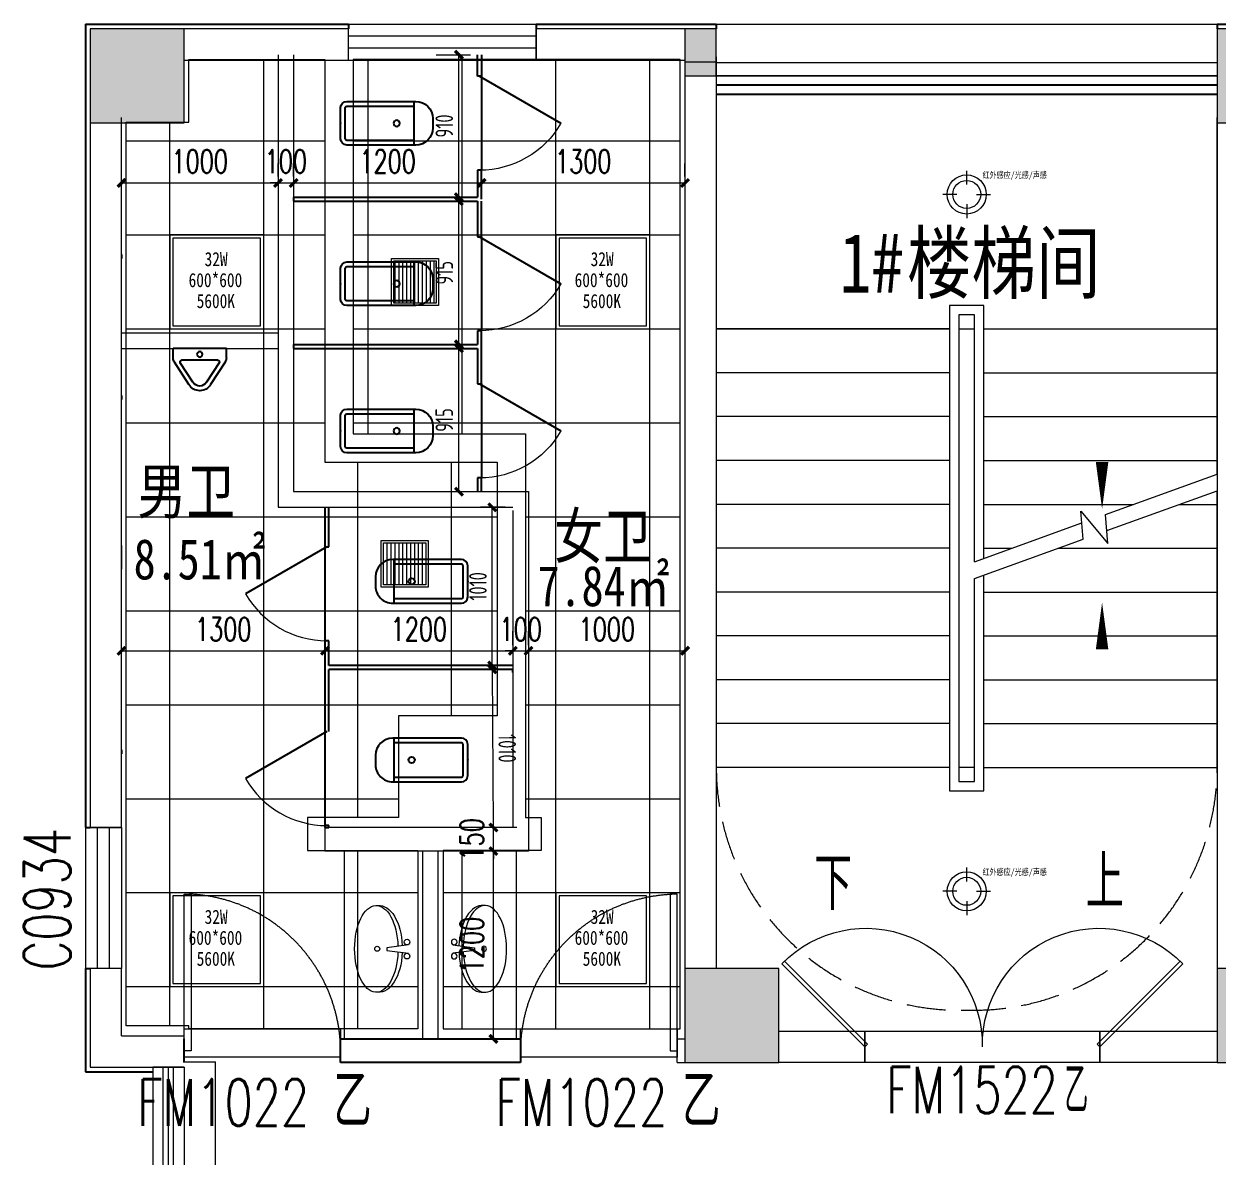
# Model space of a CAD drawing. Header units: millimetres. Extents: x 164760 to 3716174, y -1766400 to 11969.
# Drawn here: x 3483293 to 3490917, y -1704799 to -1697569 of the extents above; entities that cross this region are included whole.
import ezdxf

# ---------------------------------------------------------------- set-up
doc = ezdxf.new("R2010")
doc.units = ezdxf.units.MM
doc.header["$LTSCALE"] = 1000
doc.linetypes.add('DASH', pattern=[0.35, 0.25, -0.1])
doc.linetypes.add('HIDDEN', pattern=[0.375, 0.25, -0.125, 0, 0])
doc.layers.get('0').update_dxf_attribs({"color": 253, "linetype": 'CONTINUOUS'})
doc.layers.get('Defpoints').update_dxf_attribs({"color": 250, "linetype": 'CONTINUOUS', "lineweight": 0})
for name, color, linetype in [('3', 253, 'CONTINUOUS'), ('DIM_SYMB', 253, 'CONTINUOUS'), ('FC-Text Annotation', 253, 'CONTINUOUS'), ('LATRINE', 253, 'CONTINUOUS'), ('LVTRY', 253, 'CONTINUOUS'), ('PUB_DIM', 253, 'CONTINUOUS'), ('PUB_TEXT', 253, 'CONTINUOUS'), ('SURFACE', 253, 'CONTINUOUS'), ('WINDOW_TEXT', 253, 'CONTINUOUS'), ('家具', 253, 'CONTINUOUS')]:
    doc.layers.add(name, color=color, linetype=linetype)
for name, color, linetype, lineweight in [('COLUMN', 253, 'CONTINUOUS', 0), ('DOOR【门】', 253, 'CONTINUOUS', 0), ('DS-4BS-FINISH【墙完成线】', 253, 'CONTINUOUS', 0), ('FF-FIXT【洁具】', 253, 'CONTINUOUS', 0), ('PUB_HATCH', 253, 'CONTINUOUS', 0), ('RC-Dim【天花尺寸】', 253, 'CONTINUOUS', 0), ('RC-FCU【空调设备】', 253, 'CONTINUOUS', 0), ('RC-LIGHT【天花灯具】', 253, 'CONTINUOUS', 0), ('RC-Modelling【天花造型】', 253, 'CONTINUOUS', 0), ('RC-STR【天花细线】', 253, 'CONTINUOUS', 0), ('STAIR', 253, 'CONTINUOUS', 0), ('WALL', 253, 'CONTINUOUS', 0), ('Wall【墙体】', 253, 'CONTINUOUS', 0), ('Wall【新建墙】', 253, 'CONTINUOUS', 0), ('WINDOW', 253, 'CONTINUOUS', 0), ('Xline【辅助线】', 253, 'CONTINUOUS', 0)]:
    doc.layers.add(name, color=color, linetype=linetype, lineweight=lineweight)
doc.styles.add('_TCH_DIM', font='SIMPLEX', dxfattribs={"bigfont": 'GBCBIG'})
doc.styles.add('_TCH_DIM_T3', font='SIMPLEX', dxfattribs={"width": 0.705882, "bigfont": 'GBCBIG'})
doc.styles.add('_TCH_WINDOW', font='SIMPLEX', dxfattribs={"bigfont": 'GBCBIG'})
doc.styles.add('宋体', font='', dxfattribs={"width": 0.7})
doc.styles.add('尺寸标注', font='ARCHS.SHX', dxfattribs={"width": 0.8})
doc.styles.add('文字', font='')
doc.styles.get('宋体').set_extended_font_data('SimSun')
doc.styles.get('文字').set_extended_font_data('SimSun')
doc.dimstyles.new('_TCH_ARCH&&50', dxfattribs={"dimtxt": 148.75, "dimasz": 50, "dimexe": 125, "dimexo": 150, "dimgap": 63.125, "dimtad": 1, "dimdec": 0, "dimzin": 0, "dimdsep": 46, "dimtxsty": '_TCH_DIM_T3', "dimblk": 'ARCHTICK', "dimcen": 0.09, "dimclrt": 7, "dimazin": 2, "dimtfac": 1, "dimtdec": 0, "dimtix": 1, "dimtmove": 2, "dimatfit": 3, "dimfxl": 100, "dimtolj": 1, "dimtzin": 0, "dimarcsym": 0})
doc.dimstyles.new('海龙1：50', dxfattribs={"dimscale": 50, "dimtxt": 2.5, "dimasz": 1, "dimexe": 1, "dimexo": 1, "dimgap": 0.7, "dimtad": 1, "dimdec": 0, "dimrnd": 5, "dimdsep": 46, "dimtxsty": '尺寸标注', "dimblk": 'ARCHTICK', "dimblk1": 'ARCHTICK', "dimblk2": 'ARCHTICK', "dimcen": 1, "dimclrd": 44, "dimclre": 44, "dimclrt": 2, "dimadec": 0, "dimazin": 0, "dimtfac": 1, "dimtdec": 0, "dimtix": 1, "dimtmove": 2, "dimatfit": 3, "dimldrblk": 'hl_arrow2', "dimfxl": 5, "dimfxlon": 1, "dimarcsym": 0})

# ---------------------------------------------------------------- blocks, each defined once
blk = doc.blocks.new('$TCHSYS$WIN2D')
for p, q in [((-0.5, 0.5), (0.5, 0.5)), ((-0.5, 0.5), (-0.5, -0.5)), ((0.5, 0.5), (0.5, -0.5)), ((0.5, 0.1667), (-0.5, 0.1667)), ((0.5, -0.1667), (-0.5, -0.1667)), ((-0.5, -0.5), (0.5, -0.5))]:
    blk.add_line(p, q)
blk = doc.blocks.new('$WINLIB2D$00000004')
for p, q in [((-0.5, 0.5), (0.5, 0.5)), ((-0.5, 0.5), (-0.5, -0.5)), ((0.5, -0.5), (0.5, 0.5)), ((-0.5, 0.2406), (0.5, 0.2406)), ((-0.5, -0.5), (0.5, -0.5))]:
    blk.add_line(p, q)
blk = doc.blocks.new('$WINLIB2D$00000005')
for p, q in [((-0.5, 0.5), (0.5, 0.5)), ((-0.5, 0.5), (-0.5, -0.5)), ((0.5, -0.5), (0.5, 0.5)), ((0.5, 0.1667), (-0.5, 0.1667)), ((0.5, 0), (-0.5, 0)), ((0.5, -0.1667), (-0.5, -0.1667)), ((-0.5, -0.5), (0.5, -0.5))]:
    blk.add_line(p, q)
blk = doc.blocks.new('海龙0506173763')
at = {"layer": 'Xline【辅助线】'}
for points in [[(-733.3, 16.7), (-750.1, 0), (-1280.2, 530.1), (-1263.4, 546.8)], [(733.3, 16.7), (750.1, 0), (1280.2, 530.1), (1263.4, 546.8)]]:
    blk.add_lwpolyline(points, close=True, dxfattribs=at)
at = {"layer": 'Xline【辅助线】', "color": 8}
for centre, start, end in [((-745, 11.7), 359.1011, 135.91074), ((745, 11.7), 44.08926, 180.8989)]:
    blk.add_arc(centre, 745, start, end, dxfattribs=at)
blk = doc.blocks.new('海龙0506194425')
at = {"layer": 'WALL'}
for p, q in [((-650, 200), (-1400, 200)), ((-650, 0), (-650, 200)), ((1400, 200), (850, 200)), ((850, 200), (850, 0)), ((-1400, 0), (-650, 0)), ((850, 0), (1400, 0))]:
    blk.add_line(p, q, dxfattribs=at)
at = {"layer": 'Xline【辅助线】'}
blk.add_blockref('海龙0506173763', (100.1, 100), dxfattribs=at)
blk = doc.blocks.new('海龙0506194634')
at = {"layer": 'Xline【辅助线】', "xscale": -1}
blk.add_blockref('海龙0506194425', (0, 324.9), dxfattribs=at)
at = {"layer": 'WINDOW_TEXT', "style": '_TCH_WINDOW', "width": 0.705882}
for s, p in [('FM1522', (-715.1, 0)), ('乙', (424.9, 0))]:
    blk.add_text(s, height=297.5, dxfattribs=at).set_placement(p)
blk = doc.blocks.new('DOOR_D01')
at = {"layer": 'DOOR【门】'}
blk.add_lwpolyline([(-0.4556, 1), (-0.4556, 0), (-0.5, 0), (-0.5, 1)], close=True, dxfattribs=at)
at = {"layer": 'DOOR【门】', "color": 8, "linetype": 'HIDDEN', "ltscale": 15}
blk.add_arc((-0.5114, -0.0104), 1.0114, 0.59152, 87.46644, dxfattribs=at)
blk = doc.blocks.new('A$C4D690477')
at = {"layer": 'FF-FIXT【洁具】', "color": 252}
for p, q in [((343.8, 302.5), (204.8, 284.5)), ((204.8, 284.5), (204.8, 266.6)), ((204.8, 266.6), (343.8, 248.6))]:
    blk.add_line(p, q, dxfattribs=at)
for centre in [(334.8, 320.4), (334.8, 230.7)]:
    blk.add_circle(centre, 17.9, dxfattribs=at)
at = {"layer": 'FF-FIXT【洁具】', "color": 251}
blk.add_circle((144.6, 277.3), 16, dxfattribs=at)
at = {"layer": 'FF-FIXT【洁具】', "color": 181, "extrusion": (0, 0, -1)}
for centre, major_axis, ratio, start_param, end_param in [((138.5, 276.8), (0, -277), 0.5, 4.782885, 10.934222), ((157.7, 276.8), (0, -276.9), 0.531076, 3.076239, 4.638107), ((157.7, 276.8), (0, -276.9), 0.531076, 4.795815, 6.348539)]:
    blk.add_ellipse(centre, major_axis=major_axis, ratio=ratio, start_param=start_param, end_param=end_param, dxfattribs=at)
blk = doc.blocks.new('$TCHSYS$APDOOR2D')
blk.add_line((0.5, 0), (0, 0.866))
at = {"lineweight": 13}
blk.add_arc((0.5, 0), 1, 120, 180, dxfattribs=at)
blk = doc.blocks.new('$lvtry$00000200')
for p, q in [((-139.8, -40, 0), (-139.8, -479.7, 0)), ((-109.8, -40, 0), (-109.8, -469.7, 0)), ((99.8, 0, 0), (-99.8, 0, 0)), ((99.8, -30, 0), (-99.8, -30, 0)), ((109.8, -469.7, 0), (109.8, -40, 0)), ((139.8, -479.7, 0), (139.8, -40, 0)), ((139.8, -469.7, 0), (-139.8, -469.7, 0)), ((-29.8, -589.7, 0), (29.8, -589.7, 0))]:
    blk.add_line(p, q)
blk.add_circle((0, -358.6, 0), 20)
for centre, radius, start, end in [((-99.8, -40, 0), 40, 90, 180), ((-99.8, -40, 0), 10, 90, 180), ((99.8, -40, 0), 40, 0, 90), ((99.8, -40, 0), 10, 0, 90), ((-29.8, -479.7, 0), 110, 180, 270), ((29.8, -479.7, 0), 110, 270, 0)]:
    blk.add_arc(centre, radius, start, end)
blk.add_point((0, 0))
blk = doc.blocks.new('_ArchTick')
at = {"color": 2, "linetype": 'ByBlock', "const_width": 0.4}
blk.add_lwpolyline([(-0.5, -0.5), (0.5, 0.5)], dxfattribs=at)
blk = doc.blocks.new('*D96')
at = {"layer": 'Defpoints', "color": 0, "transparency": 16777216}
for p in [(432.5, 3951), (564.3, 3951), (564.3, 2941)]:
    blk.add_point(p, dxfattribs=at)
at = {"layer": 'RC-Dim【天花尺寸】', "color": 44, "lineweight": -2, "transparency": 16777216}
for p, q in [((514.3, 3951), (357.5, 3951)), ((432.5, 2941), (432.5, 3951)), ((514.3, 2941), (357.5, 2941))]:
    blk.add_line(p, q, dxfattribs=at)
at = {"layer": 'RC-Dim【天花尺寸】', "color": 44, "lineweight": -2, "transparency": 16777216, "xscale": 50, "yscale": 50, "zscale": 50}
for p, rotation in [((432.5, 3951), 90), ((432.5, 2941), 270)]:
    blk.add_blockref('_ArchTick', p, dxfattribs=dict(at, rotation=rotation))
at = {"layer": 'RC-Dim【天花尺寸】', "color": 2, "transparency": 16777216, "insert": (341.2, 3446), "char_height": 112.5, "attachment_point": 5, "rotation": 90, "style": '尺寸标注'}
blk.add_mtext('1010', dxfattribs=at)
blk = doc.blocks.new('hl_arrow2')
at = {"color": 2}
blk.add_line((-0.22, 0), (-1, 0), dxfattribs=at)
blk.add_lwpolyline([(-0.22, 0), (-0.86, -0.69), (-0.65, -0.86), (0, 0), (-0.65, 0.86), (-0.86, 0.69)], close=True, dxfattribs=at)
for points in [[(-0.86, 0.69), (-0.65, 0.86), (-0.22, 0), (0, 0)], [(-0.86, -0.69), (-0.65, -0.86), (-0.22, 0), (0, 0)]]:
    blk.add_solid(points, dxfattribs=at)
blk = doc.blocks.new('*D97')
at = {"layer": 'Defpoints', "color": 0, "transparency": 16777216}
for p in [(-25.5, 4966), (219.6, 4966), (-25.5, 4051)]:
    blk.add_point(p, dxfattribs=at)
at = {"layer": 'RC-Dim【天花尺寸】', "color": 44, "lineweight": -2, "transparency": 16777216}
for p, q in [((24.5, 4966), (294.6, 4966)), ((219.6, 4051), (219.6, 4966)), ((24.5, 4051), (294.6, 4051))]:
    blk.add_line(p, q, dxfattribs=at)
at = {"layer": 'RC-Dim【天花尺寸】', "color": 44, "lineweight": -2, "transparency": 16777216, "xscale": 50, "yscale": 50, "zscale": 50}
for p, rotation in [((219.6, 4966), 90), ((219.6, 4051), 270)]:
    blk.add_blockref('_ArchTick', p, dxfattribs=dict(at, rotation=rotation))
at = {"layer": 'RC-Dim【天花尺寸】', "color": 2, "transparency": 16777216, "insert": (126, 4508.5), "char_height": 112.5, "attachment_point": 5, "rotation": 90, "style": '尺寸标注'}
blk.add_mtext('915', dxfattribs=at)
blk = doc.blocks.new('*D98')
at = {"layer": 'Defpoints', "color": 0, "transparency": 16777216}
for p in [(24.5, 5906), (219.6, 5906), (24.5, 4991)]:
    blk.add_point(p, dxfattribs=at)
at = {"layer": 'RC-Dim【天花尺寸】', "color": 44, "lineweight": -2, "transparency": 16777216}
for p, q in [((74.5, 5906), (294.6, 5906)), ((219.6, 4991), (219.6, 5906)), ((74.5, 4991), (294.6, 4991))]:
    blk.add_line(p, q, dxfattribs=at)
at = {"layer": 'RC-Dim【天花尺寸】', "color": 44, "lineweight": -2, "transparency": 16777216, "xscale": 50, "yscale": 50, "zscale": 50}
for p, rotation in [((219.6, 5906), 90), ((219.6, 4991), 270)]:
    blk.add_blockref('_ArchTick', p, dxfattribs=dict(at, rotation=rotation))
at = {"layer": 'RC-Dim【天花尺寸】', "color": 2, "transparency": 16777216, "insert": (126, 5448.5), "char_height": 112.5, "attachment_point": 5, "rotation": 90, "style": '尺寸标注'}
blk.add_mtext('915', dxfattribs=at)
blk = doc.blocks.new('*D99')
at = {"layer": 'Defpoints', "color": 0, "transparency": 16777216}
for p in [(24.5, 6841), (219.6, 6841), (24.5, 5931)]:
    blk.add_point(p, dxfattribs=at)
at = {"layer": 'RC-Dim【天花尺寸】', "color": 44, "lineweight": -2, "transparency": 16777216}
for p, q in [((74.5, 6841), (294.6, 6841)), ((219.6, 5931), (219.6, 6841)), ((74.5, 5931), (294.6, 5931))]:
    blk.add_line(p, q, dxfattribs=at)
at = {"layer": 'RC-Dim【天花尺寸】', "color": 44, "lineweight": -2, "transparency": 16777216, "xscale": 50, "yscale": 50, "zscale": 50}
for p, rotation in [((219.6, 6841), 90), ((219.6, 5931), 270)]:
    blk.add_blockref('_ArchTick', p, dxfattribs=dict(at, rotation=rotation))
at = {"layer": 'RC-Dim【天花尺寸】', "color": 2, "transparency": 16777216, "insert": (126, 6386), "char_height": 112.5, "attachment_point": 5, "rotation": 90, "style": '尺寸标注'}
blk.add_mtext('910', dxfattribs=at)
blk = doc.blocks.new('*D100')
at = {"layer": 'Defpoints', "color": 0, "transparency": 16777216}
for p in [(433.5, 2915.8), (457.5, 2916), (464.4, 1906)]:
    blk.add_point(p, dxfattribs=at)
at = {"layer": 'RC-Dim【天花尺寸】', "color": 44, "lineweight": -2, "transparency": 16777216}
for p, q in [((433.5, 2915.8), (358.5, 2915.3)), ((440.4, 1905.8), (433.5, 2915.8)), ((440.4, 1905.8), (365.4, 1905.3))]:
    blk.add_line(p, q, dxfattribs=at)
at = {"layer": 'RC-Dim【天花尺寸】', "color": 44, "lineweight": -2, "transparency": 16777216, "xscale": 50, "yscale": 50, "zscale": 50}
for p, rotation in [((433.5, 2915.8), 90.39274791755227), ((440.4, 1905.8), 270.3927479175523)]:
    blk.add_blockref('_ArchTick', p, dxfattribs=dict(at, rotation=rotation))
at = {"layer": 'RC-Dim【天花尺寸】', "color": 2, "transparency": 16777216, "insert": (528.2, 2411.5), "char_height": 112.5, "attachment_point": 5, "rotation": 270.39275, "style": '尺寸标注'}
blk.add_mtext('1010', dxfattribs=at)
blk = doc.blocks.new('$lvtry$00000007')
for p, q in [((-170, 0, 0), (170, 0, 0)), ((-170, -61.1, 0), (-170, 0, 0)), ((-115.8, -76, 0), (115.8, -76, 0)), ((170, -61.1, 0), (170, 0, 0)), ((-161.9, -88.4, 0), (-69.3, -230.6, 0)), ((-124.2, -91.5, 0), (-43.3, -215.6, 0)), ((43.3, -215.6, 0), (124.2, -91.5, 0)), ((69.3, -230.6, 0), (161.9, -88.4, 0))]:
    blk.add_line(p, q)
blk.add_circle((0, -38, 0), 17.7)
for centre, radius, start, end in [((-120, -61.1, 0), 50, 180, 213.0863), ((-115.8, -86, 0), 10, 90, 213.0863), ((115.8, -86, 0), 10, 326.9137, 90), ((120, -61.1, 0), 50, 326.9137, 0), ((0, -190.6, 0), 50, 210, 330), ((0, -190.6, 0), 80, 210, 330)]:
    blk.add_arc(centre, radius, start, end)
blk = doc.blocks.new('*D101')
at = {"layer": 'Defpoints', "color": 0, "transparency": 16777216}
for p in [(440.2, 1906), (440.4, 1906), (440.2, 1756)]:
    blk.add_point(p, dxfattribs=at)
at = {"layer": 'PUB_DIM', "color": 0, "lineweight": -2, "transparency": 16777216}
for p, q in [((440.4, 1906), (440.4, 1956)), ((440.4, 1756), (440.4, 1906)), ((590.2, 1906), (565.4, 1906)), ((440.4, 1756), (440.4, 1706)), ((590.2, 1756), (565.4, 1756))]:
    blk.add_line(p, q, dxfattribs=at)
at = {"layer": 'PUB_DIM', "color": 0, "lineweight": -2, "transparency": 16777216, "xscale": 50, "yscale": 50, "zscale": 50}
for p, rotation in [((440.4, 1906), 270), ((440.4, 1756), 90)]:
    blk.add_blockref('_ArchTick', p, dxfattribs=dict(at, rotation=rotation))
at = {"layer": 'PUB_DIM', "color": 7, "transparency": 16777216, "insert": (302.9, 1831), "char_height": 148.75, "attachment_point": 5, "rotation": 90, "style": '_TCH_DIM_T3'}
blk.add_mtext('\\A1;150', dxfattribs=at)
blk = doc.blocks.new('*D102')
at = {"layer": 'Defpoints', "color": 0, "transparency": 16777216}
for p in [(440.2, 1756), (440.4, 1756), (440.2, 556)]:
    blk.add_point(p, dxfattribs=at)
at = {"layer": 'PUB_DIM', "color": 0, "lineweight": -2, "transparency": 16777216}
for p, q in [((440.4, 556), (440.4, 1756)), ((590.2, 1756), (565.4, 1756)), ((590.2, 556), (565.4, 556))]:
    blk.add_line(p, q, dxfattribs=at)
at = {"layer": 'PUB_DIM', "color": 0, "lineweight": -2, "transparency": 16777216, "xscale": 50, "yscale": 50, "zscale": 50}
for p, rotation in [((440.4, 1756), 90), ((440.4, 556), 270)]:
    blk.add_blockref('_ArchTick', p, dxfattribs=dict(at, rotation=rotation))
at = {"layer": 'PUB_DIM', "color": 7, "transparency": 16777216, "insert": (302.9, 1156), "char_height": 148.75, "attachment_point": 5, "rotation": 90, "style": '_TCH_DIM_T3'}
blk.add_mtext('\\A1;1200', dxfattribs=at)
blk = doc.blocks.new('*D103')
at = {"layer": 'Defpoints', "color": 0, "transparency": 16777216}
for p in [(-636.2, 3034.9), (-1936.2, 2921), (-636.2, 2921)]:
    blk.add_point(p, dxfattribs=at)
at = {"layer": 'PUB_DIM', "color": 0, "lineweight": -2, "transparency": 16777216}
for p, q in [((-1936.2, 3071), (-1936.2, 3159.9)), ((-636.2, 3071), (-636.2, 3159.9)), ((-1936.2, 3034.9), (-636.2, 3034.9))]:
    blk.add_line(p, q, dxfattribs=at)
at = {"layer": 'PUB_DIM', "color": 0, "lineweight": -2, "transparency": 16777216, "xscale": 50, "yscale": 50, "zscale": 50, "rotation": 180}
blk.add_blockref('_ArchTick', (-1936.2, 3034.9), dxfattribs=at)
at = {"layer": 'PUB_DIM', "color": 0, "lineweight": -2, "transparency": 16777216, "xscale": 50, "yscale": 50, "zscale": 50}
blk.add_blockref('_ArchTick', (-636.2, 3034.9), dxfattribs=at)
at = {"layer": 'PUB_DIM', "color": 7, "transparency": 16777216, "insert": (-1286.2, 3172.4), "char_height": 148.75, "attachment_point": 5, "style": '_TCH_DIM_T3'}
blk.add_mtext('\\A1;1300', dxfattribs=at)
blk = doc.blocks.new('*D104')
at = {"layer": 'Defpoints', "color": 0, "transparency": 16777216}
for p in [(564.3, 3034.9), (-636.2, 2921), (564.3, 2921)]:
    blk.add_point(p, dxfattribs=at)
at = {"layer": 'PUB_DIM', "color": 0, "lineweight": -2, "transparency": 16777216}
for p, q in [((-636.2, 3071), (-636.2, 3159.9)), ((564.3, 3071), (564.3, 3159.9)), ((-636.2, 3034.9), (564.3, 3034.9))]:
    blk.add_line(p, q, dxfattribs=at)
at = {"layer": 'PUB_DIM', "color": 0, "lineweight": -2, "transparency": 16777216, "xscale": 50, "yscale": 50, "zscale": 50, "rotation": 180}
blk.add_blockref('_ArchTick', (-636.2, 3034.9), dxfattribs=at)
at = {"layer": 'PUB_DIM', "color": 0, "lineweight": -2, "transparency": 16777216, "xscale": 50, "yscale": 50, "zscale": 50}
blk.add_blockref('_ArchTick', (564.3, 3034.9), dxfattribs=at)
at = {"layer": 'PUB_DIM', "color": 7, "transparency": 16777216, "insert": (-35.9, 3172.4), "char_height": 148.75, "attachment_point": 5, "style": '_TCH_DIM_T3'}
blk.add_mtext('\\A1;1200', dxfattribs=at)
blk = doc.blocks.new('*D90')
at = {"layer": 'Defpoints', "color": 0, "transparency": 16777216}
for p in [(664.3, 3034.9), (564.3, 2921), (664.3, 2921)]:
    blk.add_point(p, dxfattribs=at)
at = {"layer": 'PUB_DIM', "color": 0, "lineweight": -2, "transparency": 16777216}
for p, q in [((564.3, 3071), (564.3, 3159.9)), ((664.3, 3071), (664.3, 3159.9)), ((564.3, 3034.9), (514.3, 3034.9)), ((564.3, 3034.9), (664.3, 3034.9)), ((664.3, 3034.9), (714.3, 3034.9))]:
    blk.add_line(p, q, dxfattribs=at)
at = {"layer": 'PUB_DIM', "color": 0, "lineweight": -2, "transparency": 16777216, "xscale": 50, "yscale": 50, "zscale": 50}
blk.add_blockref('_ArchTick', (564.3, 3034.9), dxfattribs=at)
at = {"layer": 'PUB_DIM', "color": 0, "lineweight": -2, "transparency": 16777216, "xscale": 50, "yscale": 50, "zscale": 50, "rotation": 180}
blk.add_blockref('_ArchTick', (664.3, 3034.9), dxfattribs=at)
at = {"layer": 'PUB_DIM', "color": 7, "transparency": 16777216, "insert": (614.3, 3172.4), "char_height": 148.75, "attachment_point": 5, "style": '_TCH_DIM_T3'}
blk.add_mtext('\\A1;100', dxfattribs=at)
blk = doc.blocks.new('*D91')
at = {"layer": 'Defpoints', "color": 0, "transparency": 16777216}
for p in [(1664.8, 3034.9), (664.3, 2921), (1664.8, 2921)]:
    blk.add_point(p, dxfattribs=at)
at = {"layer": 'PUB_DIM', "color": 0, "lineweight": -2, "transparency": 16777216}
for p, q in [((664.3, 3071), (664.3, 3159.9)), ((1664.8, 3071), (1664.8, 3159.9)), ((664.3, 3034.9), (1664.8, 3034.9))]:
    blk.add_line(p, q, dxfattribs=at)
at = {"layer": 'PUB_DIM', "color": 0, "lineweight": -2, "transparency": 16777216, "xscale": 50, "yscale": 50, "zscale": 50, "rotation": 180}
blk.add_blockref('_ArchTick', (664.3, 3034.9), dxfattribs=at)
at = {"layer": 'PUB_DIM', "color": 0, "lineweight": -2, "transparency": 16777216, "xscale": 50, "yscale": 50, "zscale": 50}
blk.add_blockref('_ArchTick', (1664.8, 3034.9), dxfattribs=at)
at = {"layer": 'PUB_DIM', "color": 7, "transparency": 16777216, "insert": (1164.6, 3172.4), "char_height": 148.75, "attachment_point": 5, "style": '_TCH_DIM_T3'}
blk.add_mtext('\\A1;1000', dxfattribs=at)
blk = doc.blocks.new('*D92')
at = {"layer": 'Defpoints', "color": 0, "transparency": 16777216}
for p in [(1663.8, 6022), (364.3, 5913.7), (1663.8, 5913.7)]:
    blk.add_point(p, dxfattribs=at)
at = {"layer": 'PUB_DIM', "color": 0, "lineweight": -2, "transparency": 16777216}
for p, q in [((364.3, 6063.7), (364.3, 6147)), ((1663.8, 6063.7), (1663.8, 6147)), ((364.3, 6022), (1663.8, 6022))]:
    blk.add_line(p, q, dxfattribs=at)
at = {"layer": 'PUB_DIM', "color": 0, "lineweight": -2, "transparency": 16777216, "xscale": 50, "yscale": 50, "zscale": 50, "rotation": 180}
blk.add_blockref('_ArchTick', (364.3, 6022), dxfattribs=at)
at = {"layer": 'PUB_DIM', "color": 0, "lineweight": -2, "transparency": 16777216, "xscale": 50, "yscale": 50, "zscale": 50}
blk.add_blockref('_ArchTick', (1663.8, 6022), dxfattribs=at)
at = {"layer": 'PUB_DIM', "color": 7, "transparency": 16777216, "insert": (1014.1, 6159.5), "char_height": 148.75, "attachment_point": 5, "style": '_TCH_DIM_T3'}
blk.add_mtext('\\A1;1300', dxfattribs=at)
blk = doc.blocks.new('*D93')
at = {"layer": 'Defpoints', "color": 0, "transparency": 16777216}
for p in [(364.3, 6022), (-836.2, 5913.7), (364.3, 5913.7)]:
    blk.add_point(p, dxfattribs=at)
at = {"layer": 'PUB_DIM', "color": 0, "lineweight": -2, "transparency": 16777216}
for p, q in [((-836.2, 6063.7), (-836.2, 6147)), ((364.3, 6063.7), (364.3, 6147)), ((-836.2, 6022), (364.3, 6022))]:
    blk.add_line(p, q, dxfattribs=at)
at = {"layer": 'PUB_DIM', "color": 0, "lineweight": -2, "transparency": 16777216, "xscale": 50, "yscale": 50, "zscale": 50, "rotation": 180}
blk.add_blockref('_ArchTick', (-836.2, 6022), dxfattribs=at)
at = {"layer": 'PUB_DIM', "color": 0, "lineweight": -2, "transparency": 16777216, "xscale": 50, "yscale": 50, "zscale": 50}
blk.add_blockref('_ArchTick', (364.3, 6022), dxfattribs=at)
at = {"layer": 'PUB_DIM', "color": 7, "transparency": 16777216, "insert": (-235.9, 6159.5), "char_height": 148.75, "attachment_point": 5, "style": '_TCH_DIM_T3'}
blk.add_mtext('\\A1;1200', dxfattribs=at)
blk = doc.blocks.new('*D94')
at = {"layer": 'Defpoints', "color": 0, "transparency": 16777216}
for p in [(-836.2, 6022), (-936.2, 5913.7), (-836.2, 5913.7)]:
    blk.add_point(p, dxfattribs=at)
at = {"layer": 'PUB_DIM', "color": 0, "lineweight": -2, "transparency": 16777216}
for p, q in [((-936.2, 6063.7), (-936.2, 6147)), ((-836.2, 6063.7), (-836.2, 6147)), ((-936.2, 6022), (-986.2, 6022)), ((-936.2, 6022), (-836.2, 6022)), ((-836.2, 6022), (-786.2, 6022))]:
    blk.add_line(p, q, dxfattribs=at)
at = {"layer": 'PUB_DIM', "color": 0, "lineweight": -2, "transparency": 16777216, "xscale": 50, "yscale": 50, "zscale": 50}
blk.add_blockref('_ArchTick', (-936.2, 6022), dxfattribs=at)
at = {"layer": 'PUB_DIM', "color": 0, "lineweight": -2, "transparency": 16777216, "xscale": 50, "yscale": 50, "zscale": 50, "rotation": 180}
blk.add_blockref('_ArchTick', (-836.2, 6022), dxfattribs=at)
at = {"layer": 'PUB_DIM', "color": 7, "transparency": 16777216, "insert": (-886.2, 6159.5), "char_height": 148.75, "attachment_point": 5, "style": '_TCH_DIM_T3'}
blk.add_mtext('\\A1;100', dxfattribs=at)
blk = doc.blocks.new('*D95')
at = {"layer": 'Defpoints', "color": 0, "transparency": 16777216}
for p in [(-936.2, 6022), (-1936.2, 5913.7), (-936.2, 5913.7)]:
    blk.add_point(p, dxfattribs=at)
at = {"layer": 'PUB_DIM', "color": 0, "lineweight": -2, "transparency": 16777216}
for p, q in [((-1936.2, 6063.7), (-1936.2, 6147)), ((-936.2, 6063.7), (-936.2, 6147)), ((-1936.2, 6022), (-936.2, 6022))]:
    blk.add_line(p, q, dxfattribs=at)
at = {"layer": 'PUB_DIM', "color": 0, "lineweight": -2, "transparency": 16777216, "xscale": 50, "yscale": 50, "zscale": 50, "rotation": 180}
blk.add_blockref('_ArchTick', (-1936.2, 6022), dxfattribs=at)
at = {"layer": 'PUB_DIM', "color": 0, "lineweight": -2, "transparency": 16777216, "xscale": 50, "yscale": 50, "zscale": 50}
blk.add_blockref('_ArchTick', (-936.2, 6022), dxfattribs=at)
at = {"layer": 'PUB_DIM', "color": 7, "transparency": 16777216, "insert": (-1436.2, 6159.5), "char_height": 148.75, "attachment_point": 5, "style": '_TCH_DIM_T3'}
blk.add_mtext('\\A1;1000', dxfattribs=at)
blk = doc.blocks.new('ZL_0603155299')
at = {"color": 8}
for p, q in [((-180.8, -89), (-180.8, 0)), ((-243.5, -151.6), (-332.5, -151.6)), ((-118.2, -151.6), (-29.2, -151.6)), ((-180.8, -214.3), (-180.8, -303.3))]:
    blk.add_line(p, q, dxfattribs=at)
at = {"color": 0}
blk.add_circle((-180.8, -151.6), 125, dxfattribs=at)
at = {"color": 8}
blk.add_circle((-180.8, -151.6), 89.3, dxfattribs=at)
at = {"style": '宋体', "width": 0.8}
blk.add_attdef('红外感应/光感/声感', (-79.4, -47.8), '', height=40, dxfattribs=at)
blk = doc.blocks.new('ZL_12085679')
at = {"layer": 'RC-LIGHT【天花灯具】'}
blk.add_lwpolyline([(300, 0), (-300, 0), (-300, -600), (300, -600)], close=True, dxfattribs=at)
at = {"layer": 'RC-LIGHT【天花灯具】', "color": 8}
blk.add_lwpolyline([(280, -20), (-280, -20), (-280, -580), (280, -580)], close=True, dxfattribs=at)
at = {"layer": 'RC-LIGHT【天花灯具】', "style": '文字', "width": 0.8}
for s, p in [('32W', (-78, -199)), ('600*600', (-180.2, -332.9)), ('5600K', (-128.7, -466.8))]:
    blk.add_text(s, height=90, dxfattribs=at).set_placement(p)
blk = doc.blocks.new('ZL_0603191599')
at = {"layer": 'RC-FCU【空调设备】'}
h = blk.add_hatch(dxfattribs=at)
h.set_pattern_fill('_USER', color=8, scale=25, pattern_type=0)
h.set_pattern_definition([(0, (-135, -285), (0, 25), [])])
h.paths.add_polyline_path([(135, -15), (-135, -15), (-135, -285), (135, -285)])
blk.add_lwpolyline([(-150, 0), (150, 0), (150, -300), (-150, -300)], close=True, dxfattribs=at)
at = {"layer": 'RC-FCU【空调设备】', "color": 8}
blk.add_lwpolyline([(-135, -15), (135, -15), (135, -285), (-135, -285)], close=True, dxfattribs=at)
blk = doc.blocks.new('海龙0919100540')
at = {"layer": 'RC-Modelling【天花造型】'}
blk.add_line((-46300.8, -3861.1), (-46300.8, -2121.1), dxfattribs=at)
blk = doc.blocks.new('海龙0507091701')
at = {"layer": 'LATRINE'}
for p, q in [((339.3, 6703.5, 400), (339.3, 6841, 400)), ((364.3, 6841, 400), (364.3, 6703.5, 400)), ((364.3, 6703.5, 400), (339.3, 6703.5, 400)), ((364.3, 6703.5, 400), (364.3, 6103.5, 400)), ((364.3, 6103.5), (339.3, 6103.5)), ((339.3, 6103.5), (339.3, 5931)), ((364.3, 5918.5), (364.3, 6103.5)), ((-836.2, 5931), (339.3, 5931)), ((-836.2, 5931), (-836.2, 5906)), ((-836.2, 5906), (339.3, 5906)), ((339.3, 5906), (339.3, 5678.5)), ((364.3, 5678.5), (364.3, 5906)), ((339.3, 5678.5), (364.3, 5678.5)), ((364.3, 5678.5, 400), (364.3, 5078.5, 400)), ((364.3, 5078.5), (339.3, 5078.5)), ((339.3, 5078.5), (339.3, 4991)), ((364.3, 4978.5), (364.3, 5078.5)), ((-836.2, 4991), (339.3, 4991)), ((-836.2, 4991), (-836.2, 4966)), ((-836.2, 4966), (339.3, 4966)), ((339.3, 4966), (339.3, 4738.5)), ((364.3, 4738.5), (364.3, 4978.5)), ((339.3, 4738.5), (364.3, 4738.5)), ((364.3, 4738.5, 400), (364.3, 4138.5, 400)), ((364.3, 4138.5), (339.3, 4138.5)), ((339.3, 4138.5), (339.3, 4051)), ((364.3, 4051), (364.3, 4138.5)), ((-636.2, 3951), (-636.2, 3698.5)), ((-611.2, 3698.5), (-611.2, 3951)), ((-636.2, 3698.5, 400), (-636.2, 3098.5, 400)), ((-636.2, 3698.5), (-611.2, 3698.5)), ((-611.2, 3098.5), (-636.2, 3098.5)), ((-636.2, 3098.5), (-636.2, 2908.5)), ((-611.2, 2941), (-611.2, 3098.5)), ((-636.2, 2908.5), (-636.2, 2518.5)), ((564.3, 2941), (-611.2, 2941)), ((564.3, 2916), (-611.2, 2916)), ((-611.2, 2518.5), (-611.2, 2916)), ((564.3, 2896), (564.3, 2921)), ((-636.2, 2518.5, 400), (-636.2, 1918.5, 400)), ((-611.2, 1918.5), (-636.2, 1918.5)), ((-636.2, 1918.5), (-636.2, 1906)), ((-636.2, 1906), (-611.2, 1906)), ((-611.2, 1906), (-611.2, 1918.5)), ((-1536.2, 406), (-1536.2, 556)), ((-536.2, 556), (613.8, 556)), ((-536.2, 406), (-536.2, 556)), ((613.8, 556), (613.8, 406)), ((613.8, 406), (-536.2, 406))]:
    blk.add_line(p, q, dxfattribs=at)
at = {"layer": 'Wall【新建墙】', "color": 4}
for p, q in [((-936.2, 6841), (-936.2, 3951)), ((-836.2, 6841), (-836.2, 4051)), ((-1936.2, 5066), (-936.2, 5066)), ((-1936.2, 4966), (-936.2, 4966)), ((-836.2, 4051), (664.3, 4051)), ((664.3, 4051), (664.3, 1756)), ((-936.2, 3951), (564.3, 3951)), ((564.3, 3931), (564.3, 1906)), ((564.3, 1906), (-636.2, 1906)), ((664.3, 1756), (-636.2, 1756))]:
    blk.add_line(p, q, dxfattribs=at)
at = {"layer": 'Xline【辅助线】'}
for p, q in [((-636.2, 1906), (-636.2, 1756)), ((-511.9, 556), (-511.9, 1756)), ((-11.9, 556), (-11.9, 1756)), ((88.1, 556), (88.1, 1756)), ((588.1, 556), (588.1, 1756)), ((1613.8, 406), (1613.8, 556)), ((1613.8, 556), (1663.8, 556)), ((1613.8, 406), (1663.8, 406))]:
    blk.add_line(p, q, dxfattribs=at)
for p, xscale, yscale, zscale in [((-1036.2, 481), 1000, 1000, 1000), ((1113.8, 481), -999.9999999995345, 999.9999999995345, 999.9999999995345)]:
    blk.add_blockref('DOOR_D01', p, dxfattribs=dict(xscale=xscale, yscale=yscale, zscale=zscale))
at = {"layer": 'LATRINE', "xscale": -600, "zscale": 25}
for p, yscale, rotation in [((351.8, 6403.5), 600, 270), ((351.8, 5378.5), 600, 270), ((351.8, 4438.5), 600, 270), ((-623.7, 3398.5), -600, 269.9999999995426), ((-623.7, 2218.5), -600, 269.9999999995376)]:
    blk.add_blockref('$TCHSYS$APDOOR2D', p, dxfattribs=dict(at, yscale=yscale, rotation=rotation))
at = {"layer": 'LVTRY', "yscale": -1, "rotation": 270.0000000000001}
for p in [(-536.2, 6403.5), (-536.2, 5378.5), (-536.2, 4438.5)]:
    blk.add_blockref('$lvtry$00000200', p, dxfattribs=at)
at = {"layer": 'LVTRY', "extrusion": (0, 0, -1), "zscale": -1}
blk.add_blockref('$lvtry$00000007', (1436.2, 4966, 0), dxfattribs=at)
at = {"layer": 'LVTRY', "rotation": 269.9999999999999}
for p in [(276.3, 3477.8), (276.3, 2337.3)]:
    blk.add_blockref('$lvtry$00000200', p, dxfattribs=at)
at = {"layer": '家具', "color": 251}
blk.add_blockref('A$C4D690477', (-446.7, 854.2), dxfattribs=at)
at = {"layer": '家具', "color": 251, "xscale": -1}
blk.add_blockref('A$C4D690477', (524.4, 854.2), dxfattribs=at)
at = {"layer": 'FC-Text Annotation', "width": 0.8}
for s, height, style, p in [('男卫', 285.83, '宋体', (-1833.9, 3910.8)), ('女卫', 285.83, '宋体', (828.5, 3623.6)), ('8.51㎡', 258.48, '文字', (-1858.4, 3490.6)), ('7.84㎡', 258.48, '文字', (721.9, 3319.4))]:
    blk.add_text(s, height=height, dxfattribs=dict(at, style=style)).set_placement(p)
at = {"layer": 'WINDOW_TEXT', "style": '_TCH_WINDOW'}
for p in [(-581.5, -7.4), (1646.2, -7.4)]:
    blk.add_text('乙', height=337.6, dxfattribs=at).set_placement(p)
at = {"layer": 'WINDOW_TEXT', "style": '_TCH_WINDOW', "width": 0.705882}
for p in [(-1836.3, 1.9), (452.9, 1.9)]:
    blk.add_text('FM1022', height=297.5, dxfattribs=at).set_placement(p)
at = {"layer": 'PUB_DIM'}
for p1, p2, distance, picture, middle in [((-1936.2, 5913.7), (-936.2, 5913.7), 108.4, '*D95', (-1436.2, 6159.5)), ((-936.2, 5913.7), (-836.2, 5913.7), 108.4, '*D94', (-886.2, 6159.5)), ((-836.1556659, 5913.6917827), (364.3443334, 5913.6917827), 108.3561126, '*D93', (-235.9056662, 6159.5478953)), ((364.3443334, 5913.6917827), (1663.8443342, 5913.6917827), 108.3561126, '*D92', (1014.0943338, 6159.5478953)), ((-1936.2, 2921), (-636.2, 2921), 113.9, '*D103', (-1286.2, 3172.4)), ((-636.1556657, 2921.0119778), (564.3443343, 2921.0119778), 113.8959213, '*D104', (-35.9056657, 3172.4078991)), ((564.3, 2921), (664.3, 2921), 113.9, '*D90', (614.3, 3172.4)), ((664.3443343, 2921.0119778), (1664.8443342, 2921.0119778), 113.8959213, '*D91', (1164.5943342, 3172.4078992)), ((440.2, 1756), (440.2, 1906), -0.2, '*D101', (302.9, 1831)), ((440.2, 556), (440.2, 1756), -0.2, '*D102', (302.9, 1156))]:
    dim = blk.add_aligned_dim(p1=p1, p2=p2, distance=distance, dimstyle='_TCH_ARCH&&50', dxfattribs=at)
    dim.commit()
    dim.dimension.update_dxf_attribs({"geometry": picture, "text_midpoint": middle})
at = {"layer": 'RC-Dim【天花尺寸】'}
for p1, p2, distance, picture, middle in [((24.5, 5931), (24.5, 6841), -195.1, '*D99', (126, 6386)), ((24.5, 4991), (24.5, 5906), -195.1, '*D98', (126, 5448.5)), ((-25.5, 4051), (-25.5, 4966), -245.1, '*D97', (126, 4508.5)), ((564.3, 2941), (564.3, 3951), 131.9, '*D96', (341.2, 3446)), ((464.4, 1906), (457.5, 2916), 24, '*D100', (528.2, 2411.5))]:
    dim = blk.add_aligned_dim(p1=p1, p2=p2, distance=distance, dimstyle='海龙1：50', dxfattribs=at)
    dim.commit()
    dim.dimension.update_dxf_attribs({"geometry": picture, "text_midpoint": middle})

msp = doc.modelspace()

# ---------------------------------------------------------------- hatches: boundary and pattern name
at = {"layer": 'PUB_HATCH'}
for points in [[(3483716.8, -1698200.6), (3484316.8, -1698200.6), (3484316.8, -1697600.6), (3483716.8, -1697600.6)], [(3487516.8, -1697900.6), (3487716.8, -1697900.6), (3487716.8, -1697600.6), (3487516.8, -1697600.6)], [(3490916.8, -1698200.6), (3491516.8, -1698200.6), (3491516.8, -1697600.6), (3490916.8, -1697600.6)], [(3487516.8, -1704201.7), (3488116.8, -1704201.7), (3488116.8, -1703601.7), (3487516.8, -1703601.7)], [(3490916.8, -1704201.7), (3491516.8, -1704201.7), (3491516.8, -1703601.7), (3490916.8, -1703601.7)]]:
    msp.add_hatch(color=256, dxfattribs=at).paths.add_polyline_path(points)
at = {"layer": 'RC-STR【天花细线】'}
h = msp.add_hatch(dxfattribs=at)
h.set_pattern_fill('_USER', color=256, scale=600, double=1, pattern_type=0)
h.set_pattern_definition([(0, (3484825.85, -1703116.7), (0, 600), []), (90, (3484825.85, -1703116.7), (-600, 4e-14), [])])
h.paths.add_polyline_path([(3486317.3, -1700366.7), (3485216.8, -1700366.7), (3485216.8, -1697796.7), (3484346.8, -1697796.7), (3484346.8, -1698196.7), (3483946.8, -1698196.7), (3483946.8, -1703966.7), (3484346.8, -1703966.7), (3484346.8, -1703986.7), (3485811.1, -1703986.7), (3485811.1, -1702846.7), (3485104.8, -1702846.7), (3485104.8, -1702636.7), (3485687.3, -1702636.7), (3485687.3, -1701986.7), (3486317.3, -1701986.7)])
h = msp.add_hatch(dxfattribs=at)
h.set_pattern_fill('_USER', color=256, scale=600, double=1, pattern_type=0)
h.set_pattern_definition([(0, (3487292.1, -1703116.7), (0, 600), []), (90, (3487292.1, -1703116.7), (-600, 4e-14), [])])
h.paths.add_polyline_path([(3487486.8, -1697796.7), (3485396.8, -1697796.7), (3485396.8, -1700186.7), (3486497.3, -1700186.7), (3486497.3, -1702636.7), (3486597.4, -1702636.7), (3486597.4, -1702846.7), (3485971.1, -1702846.7), (3485971.1, -1703986.7), (3487486.8, -1703986.7)])

# ---------------------------------------------------------------- linework, layer by layer
at = {"layer": '3'}
for p, q in [((3490916.8, -1697960.6), (3487716.8, -1697960.6)), ((3490916.8, -1698020.6), (3487716.8, -1698020.6))]:
    msp.add_line(p, q, dxfattribs=at)
at = {"layer": 'COLUMN'}
for p, q in [((3484316.8, -1697600.6), (3483716.8, -1697600.6)), ((3483716.8, -1697600.6), (3483716.8, -1698200.6)), ((3484316.8, -1698200.6), (3484316.8, -1697600.6)), ((3491516.8, -1697600.6), (3490916.8, -1697600.6)), ((3490916.8, -1697900.6), (3490916.8, -1698200.6)), ((3483716.8, -1698200.6), (3484316.8, -1698200.6)), ((3490916.8, -1698200.6), (3491516.8, -1698200.6)), ((3488116.8, -1703601.7), (3487516.8, -1703601.7)), ((3487516.8, -1703601.7), (3487516.8, -1704201.7)), ((3488116.8, -1704201.7), (3488116.8, -1703601.7)), ((3491516.8, -1703601.7), (3490916.8, -1703601.7)), ((3490916.8, -1703601.7), (3490916.8, -1704201.7)), ((3487516.8, -1704201.7), (3488116.8, -1704201.7)), ((3490916.8, -1704201.7), (3491516.8, -1704201.7))]:
    msp.add_line(p, q, dxfattribs=at)
at = {"layer": 'DIM_SYMB'}
for points in [[(3488436.8, -1702778.3, 0, 0, 0), (3488436.8, -1698656.7, 0, 0, 0), (3490181.8, -1698656.7, 0, 0, 0), (3490181.8, -1700666.7, 0, 80, 0), (3490181.8, -1700366.7, 0, 0, 0)], [(3490181.8, -1702766.4, 0, 0, 0), (3490181.8, -1701263.3, 0, 80, 0), (3490181.8, -1701563.3, 0, 0, 0)]]:
    msp.add_lwpolyline(points, format="xyseb", dxfattribs=at)
at = {"layer": 'DS-4BS-FINISH【墙完成线】'}
for points in [[(3484346.8, -1697796.7), (3485216.8, -1697796.7), (3485216.8, -1700366.7), (3486317.3, -1700366.7), (3486317.3, -1701986.7), (3485687.3, -1701986.7), (3485687.3, -1702636.7), (3485104.8, -1702636.7), (3485104.8, -1702846.7), (3485811.1, -1702846.7), (3485811.1, -1703986.7), (3484346.8, -1703986.7), (3484346.8, -1703966.7), (3483946.8, -1703966.7), (3483946.8, -1698196.7), (3484346.8, -1698196.7)], [(3487486.8, -1697796.7), (3485396.8, -1697796.7), (3485396.8, -1700186.7), (3486497.3, -1700186.7), (3486497.3, -1702636.7), (3486597.4, -1702636.7), (3486597.4, -1702846.7), (3485971.1, -1702846.7), (3485971.1, -1703986.7), (3487486.8, -1703986.7)]]:
    msp.add_lwpolyline(points, close=True, dxfattribs=at)
at = {"layer": 'LATRINE'}
for p, q in [((3483916.8, -1699041.7), (3483916.8, -1699066.7)), ((3483916.8, -1699941.7), (3483916.8, -1699966.7)), ((3483916.8, -1702204.2), (3483916.8, -1702229.2))]:
    msp.add_line(p, q, dxfattribs=at)
at = {"layer": 'RC-Modelling【天花造型】'}
msp.add_line((3484316.8, -1704196.7), (3484516.8, -1704196.7), dxfattribs=at)
for points in [[(3484316.8, -1703986.7), (3485316.8, -1703986.7), (3485316.8, -1704166.7), (3484316.8, -1704166.7)], [(3486466.8, -1703986.7), (3487466.8, -1703986.7), (3487466.8, -1704166.7), (3486466.8, -1704166.7)], [(3488666.8, -1704000.6), (3490166.8, -1704000.6), (3490166.8, -1704200.6), (3488666.8, -1704200.6)]]:
    msp.add_lwpolyline(points, close=True, dxfattribs=at)
at = {"layer": 'STAIR'}
for p, q in [((3487716.8, -1697866.7), (3487716.8, -1699516.7)), ((3490916.8, -1697900.6), (3487716.8, -1697900.6)), ((3490916.8, -1699516.7), (3490916.8, -1698166.7)), ((3489426.3, -1699366.7), (3489207.3, -1699366.7)), ((3489207.3, -1699366.7), (3489207.3, -1702466.7)), ((3489426.3, -1700981.9), (3489426.3, -1699366.7)), ((3489366.3, -1699426.7), (3489267.3, -1699426.7)), ((3489267.3, -1699426.7), (3489267.3, -1702406.7)), ((3489366.3, -1701003.6), (3489366.3, -1699426.7)), ((3487716.8, -1699516.7), (3487716.8, -1702316.7)), ((3489207.3, -1699516.7), (3487716.8, -1699516.7)), ((3487716.8, -1699516.7), (3489207.3, -1699516.7)), ((3489267.3, -1699516.7), (3489267.3, -1702316.7)), ((3489267.3, -1699516.7), (3489366.3, -1699516.7)), ((3489366.3, -1701003.6), (3489366.3, -1699516.7)), ((3489426.3, -1699516.7), (3490916.8, -1699516.7)), ((3489426.3, -1699516.7), (3490916.8, -1699516.7)), ((3490916.8, -1700443.6), (3490916.8, -1699516.7)), ((3489207.3, -1699796.7), (3487716.8, -1699796.7)), ((3489426.3, -1699796.7), (3490916.8, -1699796.7)), ((3489207.3, -1700076.7), (3487716.8, -1700076.7)), ((3489426.3, -1700076.7), (3490916.8, -1700076.7)), ((3489207.3, -1700356.7), (3487716.8, -1700356.7)), ((3489426.3, -1700356.7), (3490916.8, -1700356.7)), ((3490202.9, -1700701.4), (3490916.8, -1700443.6)), ((3490211.7, -1700804.6), (3490916.8, -1700549.9)), ((3490916.8, -1702316.7), (3490916.8, -1700549.9)), ((3489207.3, -1700636.7), (3487716.8, -1700636.7)), ((3489426.3, -1700636.7), (3490382, -1700636.7)), ((3490061.5, -1700858.8), (3490046.4, -1700681)), ((3490046.4, -1700681), (3490218.8, -1700887.5)), ((3490218.8, -1700887.5), (3490202.9, -1700701.4)), ((3490676.4, -1700636.7), (3490916.8, -1700636.7)), ((3489366.3, -1701003.6), (3490052.7, -1700755.7)), ((3489207.3, -1700916.7), (3487716.8, -1700916.7)), ((3489366.3, -1701109.9), (3490061.5, -1700858.8)), ((3489426.3, -1700916.7), (3489606.8, -1700916.7)), ((3489901.2, -1700916.7), (3490916.8, -1700916.7)), ((3489366.3, -1702316.7), (3489366.3, -1701109.9)), ((3489366.3, -1702406.7), (3489366.3, -1701109.9)), ((3489426.3, -1702466.7), (3489426.3, -1701088.2)), ((3489207.3, -1701196.7), (3487716.8, -1701196.7)), ((3489426.3, -1701196.7), (3490916.8, -1701196.7)), ((3489207.3, -1701476.7), (3487716.8, -1701476.7)), ((3489426.3, -1701476.7), (3490916.8, -1701476.7)), ((3489207.3, -1701756.7), (3487716.8, -1701756.7)), ((3489426.3, -1701756.7), (3490916.8, -1701756.7)), ((3489207.3, -1702036.7), (3487716.8, -1702036.7)), ((3489426.3, -1702036.7), (3490916.8, -1702036.7)), ((3489207.3, -1702316.7), (3487716.8, -1702316.7)), ((3489366.3, -1702316.7), (3489267.3, -1702316.7)), ((3489426.3, -1702316.7), (3490916.8, -1702316.7)), ((3489267.3, -1702406.7), (3489366.3, -1702406.7)), ((3489207.3, -1702466.7), (3489426.3, -1702466.7))]:
    msp.add_line(p, q, dxfattribs=at)
at = {"layer": 'STAIR', "linetype": 'DASH'}
msp.add_lwpolyline([(3490916.8, -1702316.7, -0.423695), (3489316.8, -1703865.9, -0.423695), (3487716.8, -1702316.7)], format="xyb", dxfattribs=at)
at = {"layer": 'SURFACE'}
for p, q in [((3483686.8, -1697570.6), (3483686.8, -1702700.6)), ((3483686.8, -1697570.6), (3485366.8, -1697570.6)), ((3485366.8, -1697570.6), (3485366.8, -1697600.6)), ((3486566.8, -1697570.6), (3486566.8, -1697600.6)), ((3486566.8, -1697570.6), (3487516.8, -1697570.6)), ((3487516.8, -1697570.6), (3487716.8, -1697570.6)), ((3487716.8, -1697570.6), (3487716.8, -1697600.6)), ((3490916.8, -1697570.6), (3490916.8, -1697600.6)), ((3490916.8, -1697570.6), (3491216.8, -1697570.6)), ((3483686.8, -1702700.6), (3483716.8, -1702700.6)), ((3483686.8, -1703600.6), (3483716.8, -1703600.6)), ((3483686.8, -1703600.6), (3483686.8, -1704260.6)), ((3483686.8, -1704260.6), (3484116.8, -1704260.6))]:
    msp.add_line(p, q, dxfattribs=at)
at = {"layer": 'WALL'}
for p, q in [((3485366.8, -1697600.6), (3484316.8, -1697600.6)), ((3485366.8, -1697800.6), (3485366.8, -1697600.6)), ((3487516.8, -1697600.6), (3486566.8, -1697600.6)), ((3486566.8, -1697600.6), (3486566.8, -1697800.6)), ((3487716.8, -1697600.6), (3487516.8, -1697600.6)), ((3487516.8, -1697600.6), (3487516.8, -1697900.6)), ((3487716.8, -1697900.6), (3487716.8, -1697600.6)), ((3484316.8, -1697800.6), (3485366.8, -1697800.6)), ((3486566.8, -1697800.6), (3487516.8, -1697800.6)), ((3487516.8, -1697779.2), (3487516.8, -1703601.7)), ((3487716.8, -1697779.2), (3487716.8, -1703601.7)), ((3487716.8, -1697813.1), (3487516.8, -1697813.1)), ((3487516.8, -1697900.6), (3487716.8, -1697900.6)), ((3483716.8, -1698166.7), (3483716.8, -1702700.6)), ((3483916.8, -1702700.6), (3483916.8, -1698166.7)), ((3490916.8, -1698166.7), (3490916.8, -1703601.7)), ((3483716.8, -1702700.6), (3483916.8, -1702700.6)), ((3483916.8, -1703600.6), (3483716.8, -1703600.6)), ((3483716.8, -1703600.6), (3483716.8, -1704230.6)), ((3483916.8, -1704030.6), (3483916.8, -1703600.6)), ((3483916.8, -1704030.6), (3484316.8, -1704030.6)), ((3484316.8, -1704196.7), (3484316.8, -1703996.7)), ((3483716.8, -1704230.6), (3484116.8, -1704230.6)), ((3484116.8, -1704230.6), (3484316.8, -1704230.6))]:
    msp.add_line(p, q, dxfattribs=at)
at = {"layer": 'Wall【墙体】', "color": 6}
msp.add_line((3483916.8, -1700900.6), (3483916.8, -1701050.6), dxfattribs=at)

# ---------------------------------------------------------------- block references
at = {"layer": 'RC-FCU【空调设备】', "rotation": 270}
for p in [(3485942.1, -1699216.7), (3485875.8, -1701016.7)]:
    msp.add_blockref('ZL_0603191599', p, dxfattribs=at)
at = {"layer": 'RC-LIGHT【天花灯具】'}
for p in [(3489497.7, -1698506.2), (3489497.7, -1702956.2)]:
    msp.add_blockref('ZL_0603155299', p, dxfattribs=at).add_auto_attribs({'红外感应/光感/声感': '红外感应/光感/声感'})
for p in [(3484525.8, -1698916.7), (3486992.1, -1698916.7), (3484525.8, -1703116.7), (3486992.1, -1703116.7)]:
    msp.add_blockref('ZL_12085679', p, dxfattribs=at)
at = {"layer": 'RC-Modelling【天花造型】'}
msp.add_blockref('海龙0919100540', (3530817.6, -1702075.6), dxfattribs=at)
at = {"layer": 'WINDOW'}
ref = msp.add_blockref('$TCHSYS$WIN2D', (3485966.8, -1697685.6), dxfattribs=dict(at, xscale=1200, yscale=-230, zscale=1200))
ref.add_attrib('A', 'C1230', (3485511.8, -1697444.3), dxfattribs={"layer": 'WINDOW_TEXT', "height": 297.5, "style": '_TCH_WINDOW', "width": 0.705882})
ref = msp.add_blockref('$WINLIB2D$00000004', (3489316.8, -1697735.6), dxfattribs=dict(at, xscale=3200, yscale=-330, zscale=3200))
ref.add_attrib('A', 'C3230', (3488510.7, -1697474.3), dxfattribs={"layer": 'WINDOW_TEXT', "height": 297.5, "style": '_TCH_WINDOW', "width": 0.705882})
ref = msp.add_blockref('$TCHSYS$WIN2D', (3483801.8, -1703150.6), dxfattribs=dict(at, xscale=900, yscale=230, zscale=900, rotation=270))
ref.add_attrib('A', 'C0934', (3483590.6, -1703612.1), dxfattribs={"layer": 'WINDOW_TEXT', "height": 297.5, "rotation": 90, "style": '_TCH_WINDOW', "width": 0.705882})
ref = msp.add_blockref('$WINLIB2D$00000005', (3484216.8, -1705100.6), dxfattribs=dict(at, xscale=1740, yscale=200, zscale=1740, rotation=270))
ref.add_attrib('A', 'C1727', (3483990.6, -1705884.2), dxfattribs={"layer": 'WINDOW_TEXT', "height": 297.5, "rotation": 90, "style": '_TCH_WINDOW', "width": 0.705882})
at = {"layer": 'Xline【辅助线】'}
for name, p in [('海龙0507091701', (3485853, -1704606.6)), ('海龙0506194634', (3489516.8, -1704525.5))]:
    msp.add_blockref(name, p, dxfattribs=at)

# ---------------------------------------------------------------- texts
at = {"layer": 'PUB_TEXT', "style": '宋体', "width": 0.8}
for s, p in [('楼梯间', (3488935.4, -1699284.3)), ('1#', (3488503.3, -1699284.3))]:
    msp.add_text(s, height=377.64, dxfattribs=at).set_placement(p)
at = {"layer": 'PUB_TEXT', "color": 7, "style": '_TCH_DIM'}
for s, p in [('下', (3488341.9, -1703228.3)), ('上', (3490077.6, -1703216.4))]:
    msp.add_text(s, height=337.6, dxfattribs=at).set_placement(p)

doc.saveas('drawing.dxf')
